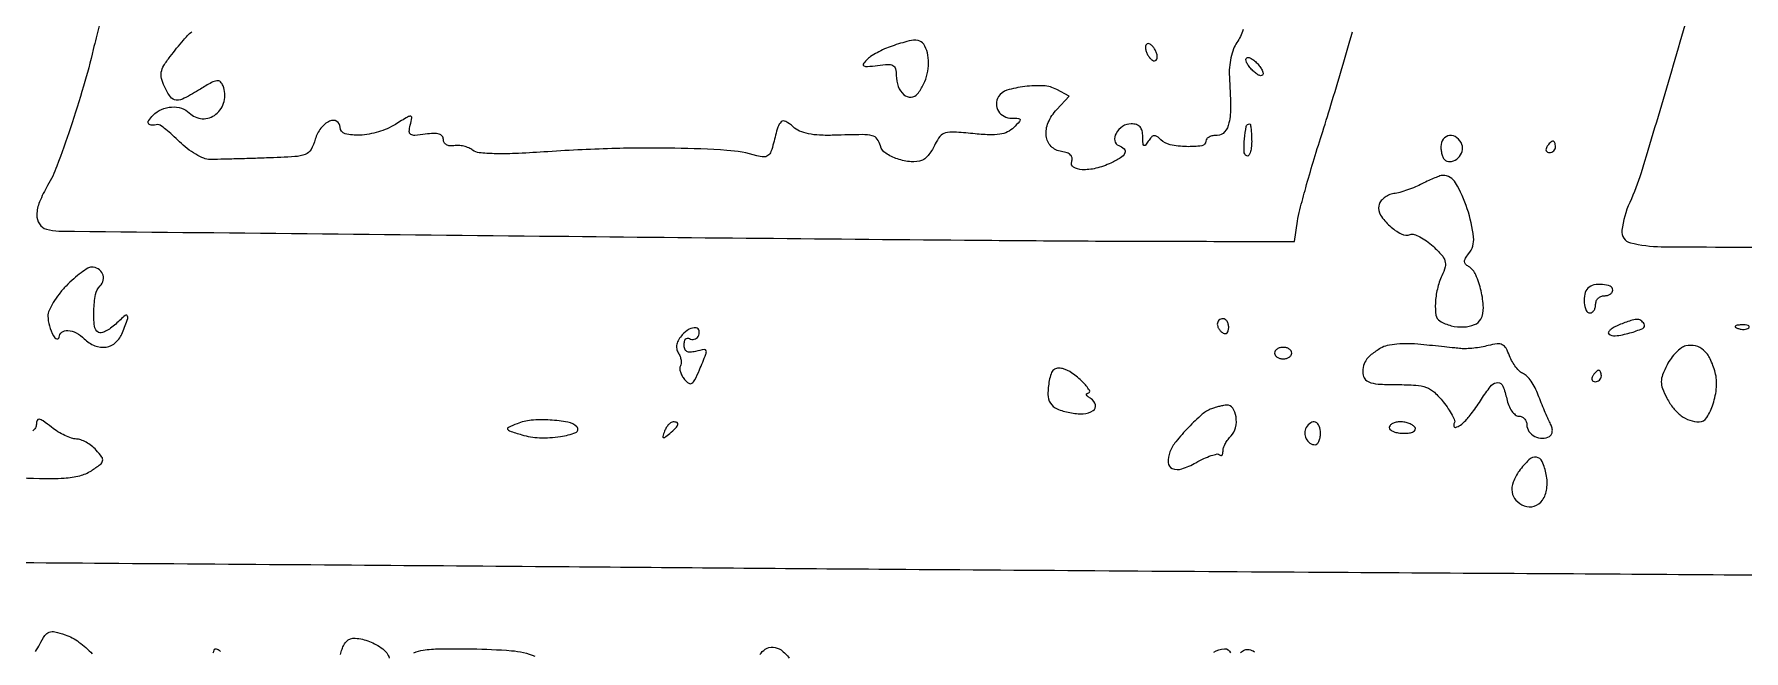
# Model space of a CAD drawing. Extents: x 0 to 5034, y 0 to 2560.
# Drawn here: x 2318.6 to 2616.8, y 1178 to 1285.7 of the extents above; entities that cross this region are included whole.
import ezdxf

# ---------------------------------------------------------------- set-up
doc = ezdxf.new("R2010")
doc.units = 0

msp = doc.modelspace()

# ---------------------------------------------------------------- linework, layer by layer
for points in [[(2330.404975, 1288.703125, 0.001124), (2329.428247, 1285.001396, 0.006201), (2328.931407, 1283, -0.01395), (2327.234378, 1276.590414, -0.009103), (2324.937027, 1269.291358, -0.007898), (2322.587016, 1262.62531, -0.044609), (2320.969212, 1259.223246, 0.036306), (2319.562428, 1256.387145, 0.090007), (2319.084535, 1254.126778, 0.150359), (2319.522443, 1252.542395, 0.181098), (2320.75, 1251.620113, 0.069024), (2322.927894, 1251.294968, 0.000022), (2409.49966, 1250.401181, 0.000401), (2485.657983, 1249.679352, 0.002169), (2527, 1249.5), (2538.5, 1249.5), (2539.001278, 1253, -0.027782), (2539.40548, 1255.016726, -0.004587), (2540.435592, 1258.85, -0.005028), (2541.735403, 1263.340518, -0.004425), (2543.180129, 1268, 0.003963), (2544.819502, 1273.270023, 0.002276), (2546.716248, 1279.646875, 0.002274), (2548.563937, 1286.072193, 0.003792)], [(2619.237668, 1342.622481, -0.005771), (2616.918781, 1330.148852, -0.005981), (2614.383682, 1318.095831, -0.005164), (2611.439814, 1305.5, -0.00804), (2608.246131, 1293.29861, -0.003507), (2603.633751, 1277.203935, -0.002125), (2598.922855, 1261.43821, -0.034365), (2596.954492, 1256.260898, 0.078149), (2595.584027, 1251.422819, 0.377257), (2597.072475, 1249.253877, 0.060351), (2602.450427, 1248.565528, 0.00144), (2627.750023, 1248.467721, -0.000717)], [(2529.539989, 1286.457268, -0.028932), (2529.03369, 1285.231934, -0.040356), (2528.434004, 1284.20924, 0.06368), (2527.834003, 1283.067428, 0.034595), (2527.383873, 1281.544978, 0.03313), (2527.126484, 1279.865504, 0.03758), (2527.109036, 1278.236734, -0.011877), (2527.317421, 1273.114418, -0.055078), (2527.04237, 1270.169828, -0.124627), (2526.279897, 1268.596046, -0.221432), (2525, 1268, 0.048028), (2524.234582, 1267.926307, 0.068025), (2523.5875, 1267.70625, 0.088204), (2523.151477, 1267.381882, 0.191087), (2523, 1267, -0.373383), (2522.284638, 1266.175604, -0.043075), (2519.633694, 1266.028879, -0.043186), (2516.786645, 1266.363867, -0.146525), (2515.158359, 1267.241641, 0.044506), (2514.484638, 1267.805025, 0.182338), (2513.976839, 1267.932945, 0.181316), (2513.50925, 1267.693851, 0.043931), (2512.973672, 1266.991641, -0.02442), (2512.473343, 1266.279737, -0.416554), (2512.216276, 1266.248748, -0.215461), (2512.050322, 1266.569908, -0.011427), (2512.015313, 1267.75, 0.056642), (2511.891193, 1268.779628, 0.126921), (2511.526188, 1269.471211, 0.137472), (2510.894862, 1269.866535, 0.071676), (2509.968615, 1270, 0.14559), (2508.484955, 1269.558631, 0.119283), (2507.346529, 1268.34893, 0.172037), (2507.114894, 1267.052986, 0.278152), (2507.82009, 1266.226637, -0.117963), (2508.741943, 1265.653051, -0.309006), (2508.874614, 1264.92384, -0.147828), (2508.138324, 1264.072327, -0.034209), (2506.452947, 1263.160515, -0.046626), (2503.821117, 1262.24626, -0.069891), (2501.404847, 1261.999913, -0.131505), (2499.929459, 1262.455435, -0.358309), (2499.60784, 1263.42043, 0.125508), (2499.681813, 1264.051444, 0.166841), (2499.425308, 1264.564452, 0.114956), (2498.807971, 1264.940913, 0.044523), (2497.826455, 1265.17043, -0.164456), (2496.022787, 1266.079202, -0.168454), (2495.16228, 1267.886795, -0.130315), (2495.513195, 1270.230253, -0.086813), (2497.011624, 1272.512373), (2499.187999, 1274.829018), (2496.988702, 1276.006046, 0.110838), (2494.700931, 1276.640737, 0.043314), (2491.405685, 1276.519654, 0.041916), (2488.304857, 1275.86818, 0.183611), (2486.844812, 1274.7489, 0.134805), (2486.471407, 1273.477108, 0.144587), (2486.815739, 1272.231003, 0.137383), (2487.803045, 1271.327771, 0.117512), (2489.178417, 1271, -0.015778), (2490.347779, 1270.963089, -0.339119), (2490.592208, 1270.75, -0.241152), (2490.490165, 1270.386076, -0.009689), (2489.50936, 1269.366503, -0.085691), (2488.419692, 1268.597699, -0.073834), (2487.077728, 1268.188353, -0.048298), (2485.213966, 1268.091072, -0.014619), (2482.386014, 1268.299609, 0.010307), (2479.083125, 1268.571828, 0.08282), (2477.571883, 1268.414636, 0.155589), (2476.627151, 1267.798901, 0.064328), (2475.812632, 1266.488117, -0.030541), (2475.311133, 1265.5447, -0.031141), (2474.70137, 1264.675809, -0.032769), (2474.078099, 1263.992788, -0.100129), (2473.551169, 1263.658009, -0.112718), (2471.597193, 1263.378824, -0.061433), (2469.213228, 1263.875197, -0.063514), (2467.157666, 1264.880474, -0.185409), (2466.252733, 1266.14155, 0.092599), (2465.680662, 1267.355291, 0.181668), (2464.80355, 1267.937829, 0.060383), (2463.103037, 1268.11915, 0.003978), (2458.163291, 1268.008736, -0.019191), (2455.631827, 1268.029176, -0.039426), (2453.666026, 1268.276716, -0.051147), (2452.150566, 1268.755951, -0.081953), (2451.012569, 1269.488626, 0.05418), (2449.733737, 1270.415782, 0.31282), (2448.946038, 1270.346845, 0.148635), (2448.332534, 1269.414591, 0.012974), (2447.59291, 1266.645227, -0.029626), (2447.142185, 1265.158025, -0.14211), (2446.621632, 1264.452752, -0.181553), (2445.880651, 1264.228855, -0.054989), (2444.704652, 1264.437535, 0.054851), (2439.465508, 1265.368704, 0.012165), (2430.351754, 1265.751466, 0.012036), (2419.3869, 1265.680989, 0.009419), (2407.5, 1265.09405, -0.006738), (2402.509353, 1264.820792, -0.016904), (2398.864491, 1264.793752, -0.018997), (2396.250065, 1264.962294, -0.139079), (2395.096376, 1265.421422, 0.064765), (2394.42397, 1265.811599, 0.04129), (2393.562694, 1266.0912, 0.040972), (2392.656226, 1266.227709, 0.058916), (2391.846376, 1266.187083, -0.068442), (2391.119959, 1266.164449, -0.106014), (2390.52589, 1266.359184, -0.129188), (2390.140819, 1266.743911, -0.132998), (2390, 1267.263949, 0.166096), (2389.796271, 1267.860317, 0.157891), (2389.266158, 1268.222386, 0.083999), (2388.32029, 1268.334927, 0.024142), (2386.847848, 1268.190977, -0.015535), (2385.042878, 1267.983106, -0.158608), (2384.319331, 1268.153285, -0.27862), (2384.053184, 1268.66234, -0.048553), (2384.231954, 1269.778992, 0.020052), (2384.513279, 1271.063069, 0.450387), (2384.303242, 1271.327762, 0.14752), (2383.767666, 1271.197122, 0.003848), (2381.634106, 1269.91856, -0.063814), (2378.673643, 1268.596082, -0.060092), (2375.413937, 1268.027728, -0.077638), (2372.864828, 1268.289629, -0.340696), (2372, 1269.411516, 0.270867), (2371.398637, 1270.440141, 0.245411), (2370.156792, 1270.479156, 0.117603), (2368.623724, 1269.229156, 0.093604), (2367.661824, 1267.31645, -0.058778), (2366.9131, 1265.52923, -0.174302), (2365.921379, 1264.674194, -0.077017), (2364.118165, 1264.284851, -0.005926), (2359.151294, 1264.050893, -0.000946), (2356.059222, 1263.947806, -0.001074), (2353.095672, 1263.860987, -0.000974), (2350.577866, 1263.797551, -0.005995), (2349.28078, 1263.782956, -0.097924), (2348.215798, 1263.994368, -0.034022), (2346.806217, 1264.691352, -0.03225), (2345.318665, 1265.691023, -0.032316), (2343.973088, 1266.873066, 0.011939), (2342.73953, 1268.049082, 0.017159), (2341.588489, 1269.025163, 0.013004), (2340.604028, 1269.76275, 0.19214), (2340.192308, 1269.862348, -0.038164), (2339.012196, 1269.784328, -0.279162), (2338.550814, 1270.07022, -0.282662), (2338.593559, 1270.607755, -0.038792), (2339.357143, 1271.5, -0.092696), (2340.832489, 1272.510495, -0.087755), (2342.602101, 1272.944688, -0.092763), (2344.328253, 1272.737512, -0.120821), (2345.684665, 1271.915335, 0.185358), (2347.947251, 1270.908066, 0.183911), (2350.311694, 1271.669295, 0.164219), (2351.750971, 1273.914585, 0.153926), (2351.584644, 1276.640016, 0.113978), (2351.119747, 1277.329295, 0.226452), (2350.50554, 1277.522692, 0.091842), (2349.536397, 1277.197739, 0.011722), (2347.632037, 1276.081603, -0.016223), (2344.814511, 1274.464164, -0.139622), (2343.409975, 1274.162983, -0.222538), (2342.39101, 1274.725154, -0.04865), (2341.348583, 1276.498271, -0.045187), (2340.838316, 1277.922879, -0.10999), (2340.800007, 1279.0318, -0.092464), (2341.239768, 1280.169073, -0.026006), (2342.327259, 1281.740469, -0.009599), (2344.653521, 1284.63742, -0.049036), (2346.12396, 1286.083475, -0.095733)], [(2641.846875, 1191.003313, 0.000584), (2611.525118, 1191.27254, 0.000473), (2579, 1191.492596, -0.000156), (2543.375433, 1191.711053, -0.000113), (2503.66875, 1191.97593, -0.000114), (2465.940545, 1192.244748, -0.000249), (2437, 1192.471951, 0.000153), (2408.351124, 1192.702372, 0.000074), (2371.653125, 1192.980935, 0.000073), (2333.396231, 1193.260119, 0.000105), (2299.5, 1193.495436, -0.000105), (2265.746496, 1193.729782, -0.000075)], [(2311.069175, 1208.401207, 0.003502), (2319.547733, 1208.110897, 0.022042), (2323.87441, 1208.183825, 0.044854), (2326.580385, 1208.594391, 0.085159), (2328.595149, 1209.470387, 0.015916), (2330.152664, 1210.563304, 0.176785), (2330.560487, 1211.189672, 0.218514), (2330.42216, 1211.861447, 0.025562), (2329.42921, 1213.078222, 0.043403), (2328.637436, 1213.813592, 0.038373), (2327.698553, 1214.435478, 0.040358), (2326.759837, 1214.863314, 0.08696), (2325.979871, 1215, -0.083179), (2325.142967, 1215.140196, -0.02829), (2323.998085, 1215.60882, -0.02722), (2322.769246, 1216.279354, -0.028153), (2321.634859, 1217.07258, 0.011161), (2320.199369, 1218.150756, 0.107977), (2319.503731, 1218.450422, 0.353016), (2319.138179, 1218.256807, 0.101595), (2319, 1217.583782, -0.124362), (2318.838779, 1216.945615, -0.118973), (2318.392099, 1216.448231, -0.095786)], [(2318.851847, 1177.933296, 0.029643), (2319.591818, 1179.177556, -0.028966), (2320.499284, 1180.708168, -0.155173), (2321.250254, 1181.302909, -0.149264), (2322.222998, 1181.366802, -0.026175), (2324.004986, 1180.848417, -0.074056), (2326.437825, 1179.571722, -0.051289), (2328.749488, 1177.487932, -0.053044)], [(2235.769475, 1136.33762, -0.000165), (2333, 1135.463858, 0.000234)], [(2349.846718, 1177.713116, 0.169237), (2350, 1178.15301, -0.343326), (2350.176986, 1178.38038, -0.187036), (2350.548518, 1178.334876, -0.06635), (2351.148719, 1177.902593, -0.024921)], [(2372.079751, 1177.376375, -0.036899), (2372.317877, 1178.297642, -0.038314), (2372.667052, 1179.115987, -0.076526), (2373.082134, 1179.682134, -0.222233), (2374.636686, 1180.246139, -0.07023), (2377.103376, 1179.669756, -0.067785), (2379.426916, 1178.384846, -0.157012), (2380.569882, 1176.779821, 0.076876)], [(2384.851644, 1177.663748, -0.075894), (2386.48873, 1178.16644, -0.03419), (2389.325828, 1178.388402, -0.005324), (2394.954168, 1178.383207, -0.017622), (2401.88597, 1178.058493, -0.072221), (2405.977308, 1177.11674, -0.141933)], [(2445.217226, 1177.375588, -0.113299), (2446.143636, 1178.312592, -0.156034), (2447.513693, 1178.671013, -0.142017), (2448.896783, 1178.188222, -0.085577), (2450.332262, 1176.743146, -0.029992)], [(2524.377376, 1177.810824, -0.115178), (2526.242099, 1178.387752, -0.333831), (2527.308858, 1177.698425, 0.069175)], [(2529.027569, 1177.702569, -0.094091), (2529.785084, 1178.185486, -0.145208), (2530.553015, 1178.255955, -0.093322), (2531.477259, 1177.883585, -0.024358)]]:
    msp.add_lwpolyline(points, format="xyb")
for points in [[(2468.276593, 1283.583333, 0.022831), (2466.960984, 1283.06823, 0.020329), (2465.644622, 1282.416873, 0.020824), (2464.508958, 1281.733363, 0.057342), (2463.794076, 1281.133682, 0.049235), (2463.249928, 1280.432351, 0.449955), (2463.345785, 1280.104154, 0.135982), (2463.957277, 1279.998753, 0.008974), (2465.75, 1280.210489, -0.02004), (2467.567454, 1280.384469, -0.138878), (2468.431668, 1280.190645, -0.215068), (2468.866786, 1279.618864, -0.056764), (2469, 1278.449252, 0.09047), (2469.350422, 1276.528421, 0.124808), (2470.34945, 1275.096679, 0.191458), (2471.599419, 1274.661683, 0.220595), (2472.712087, 1275.237669, 0.051125), (2473.762753, 1276.925777, 0.054861), (2474.419343, 1278.753118, 0.056901), (2474.6472, 1280.616816, 0.063556), (2474.432531, 1282.412796, 0.083145), (2473.788917, 1283.886309, 0.204056), (2472.826467, 1284.531404, 0.111546), (2471.251076, 1284.477396, 0.017774)], [(2512.638374, 1282.5, 0.046632), (2512.922397, 1281.926166, 0.052856), (2513.297997, 1281.440625, 0.060245), (2513.703798, 1281.108138, 0.142471), (2514.075604, 1281, 0.209945), (2514.355341, 1281.122874, 0.13955), (2514.515044, 1281.440625, 0.08982), (2514.519532, 1281.92532, 0.049166), (2514.361626, 1282.5, 0.046632), (2514.077603, 1283.073834, 0.052856), (2513.702003, 1283.559375, 0.060245), (2513.296202, 1283.891862, 0.142471), (2512.924396, 1284, 0.209945), (2512.644659, 1283.877126, 0.13955), (2512.484956, 1283.559375, 0.08982), (2512.480468, 1283.07468, 0.049166)], [(2533, 1278.755111, -0.231849), (2532.867729, 1278.485192, -0.208269), (2532.563778, 1278.407958, -0.095981), (2532.082328, 1278.585453, -0.037052), (2531.5, 1279, -0.035768), (2530.926013, 1279.550187, -0.036518), (2530.440625, 1280.172953, -0.039072), (2530.10344, 1280.774419, -0.108636), (2530, 1281.244889, -0.231849), (2530.132271, 1281.514808, -0.208269), (2530.436222, 1281.592042, -0.095981), (2530.917672, 1281.414547, -0.037052), (2531.5, 1281, -0.035768), (2532.073987, 1280.449813, -0.036518), (2532.559375, 1279.827047, -0.039072), (2532.89656, 1279.225581, -0.108636)], [(2531, 1266.940983, -0.026952), (2530.938699, 1265.804572, -0.055737), (2530.745645, 1264.937753, -0.10349), (2530.46285, 1264.462476, -0.359763), (2530.134109, 1264.417116, -0.254262), (2529.6839, 1265.204793, -0.026877), (2529.755034, 1267.395258, -0.026191), (2530.053511, 1269.535352, -0.35933), (2530.616577, 1270, -0.362071), (2530.768331, 1269.873529, -0.014139), (2530.88737, 1269.101414, -0.019409), (2530.972395, 1268.113794, -0.011767)], [(2564, 1266.059017, 0.037752), (2564.05891, 1265.279896, 0.041469), (2564.234338, 1264.543369, 0.045519), (2564.491019, 1263.949047, 0.13037), (2564.797746, 1263.625, 0.199865), (2565.886676, 1263.450338, 0.133609), (2567.008508, 1264.064849, 0.125127), (2567.713229, 1265.201336, 0.169729), (2567.677102, 1266.399075, 0.138841), (2566.788365, 1267.586966, 0.188375), (2565.513391, 1267.953821, 0.211115), (2564.432982, 1267.351843, 0.163006)], [(2582.5, 1266, 0.082592), (2582.343488, 1265.6179, 0.161196), (2582.3746, 1265.29375, 0.182303), (2582.586039, 1265.078288, 0.108972), (2582.940983, 1265, 0.093332), (2583.345238, 1265.076123, 0.09642), (2583.688914, 1265.29375, 0.099167), (2583.918938, 1265.618444, 0.105053), (2584, 1266, 0.042167), (2583.967655, 1266.382849, 0.061769), (2583.870461, 1266.70625, 0.081139), (2583.727648, 1266.92554, 0.210953), (2583.559017, 1267, 0.151918), (2583.34829, 1266.934461, 0.038439), (2583.066025, 1266.70625, 0.035638), (2582.768994, 1266.382774, 0.029505)], [(2560.776428, 1259.566853, -0.020823), (2559.567937, 1258.999103, -0.015337), (2558.187205, 1258.46851, -0.015555), (2556.848381, 1258.046862, -0.033116), (2555.786644, 1257.823014, 0.069251), (2554.895004, 1257.566753, 0.065141), (2554.086669, 1257.073115, 0.069558), (2553.480413, 1256.426978, 0.106983), (2553.181838, 1255.723759, 0.191215), (2553.497641, 1254.077302, 0.065617), (2555.087597, 1252.183585, 0.066278), (2557.086715, 1250.789444, 0.213929), (2558.666611, 1250.702308, -0.172097), (2559.321004, 1250.719033, -0.041099), (2560.339993, 1250.291267, -0.037503), (2561.495937, 1249.575253, -0.029539), (2562.633317, 1248.639188, -0.021459), (2564.140906, 1247.11589, -0.111457), (2564.720245, 1246.092946, -0.139966), (2564.736234, 1245.039989, -0.041169), (2564.184058, 1243.504617, 0.048792), (2563.387803, 1241.1801, 0.046642), (2563.041438, 1238.709664, 0.049908), (2563.153859, 1236.616386, 0.21938), (2563.820073, 1235.611201, 0.077663), (2565.799663, 1234.777605, 0.072451), (2567.98816, 1234.560468, 0.08274), (2569.872984, 1234.963901, 0.177694), (2570.96706, 1235.938451, 0.134038), (2571.422943, 1237.931119, 0.046844), (2571.023134, 1240.870321, 0.046629), (2570.094626, 1243.653477, 0.151653), (2568.832573, 1245.103476, -0.071092), (2568.304612, 1245.544143, -0.186715), (2568.13187, 1245.997355, -0.138934), (2568.289638, 1246.54369, -0.033887), (2568.843671, 1247.311635, 0.205159), (2569.704407, 1250.216985, 0.050677), (2568.605404, 1255.17936, 0.05094), (2566.581579, 1259.69902, 0.270174), (2564.321429, 1260.993839, 0.081862), (2563.849607, 1260.91243, 0.012118), (2562.941245, 1260.572121, 0.013383), (2561.879413, 1260.111305, 0.011156)], [(2324.196167, 1241.702393, 0.027094), (2322.974019, 1240.296525, 0.029183), (2321.943372, 1238.799942, 0.030454), (2321.219661, 1237.422764, 0.108117), (2321.015313, 1236.452393, 0.070856), (2321.268029, 1234.772539, 0.049555), (2321.996772, 1232.9988, 0.188777), (2322.600831, 1232.480877, 0.512427), (2322.984687, 1232.75, -0.233763), (2323.435328, 1233.633798, -0.176061), (2324.495613, 1233.951861, -0.109288), (2325.95791, 1233.53955, -0.073346), (2327.357143, 1232.5, 0.099966), (2329.197093, 1231.278343, 0.137166), (2331.160909, 1231.053042, 0.14572), (2332.872453, 1231.875189, 0.118111), (2334.024751, 1233.5651, 0.004797), (2334.939805, 1236.043183, 0.257047), (2334.862776, 1236.523348, 0.431013), (2334.492425, 1236.558497, 0.007685), (2332.848556, 1235.073536, -0.030726), (2331.962636, 1234.344448, -0.042244), (2331.079836, 1233.811999, -0.048745), (2330.319019, 1233.52487, -0.207146), (2329.848556, 1233.593597, -0.230772), (2329.134096, 1234.724068, -0.035655), (2329.028411, 1237.450942, -0.03772), (2329.328785, 1240.222738, -0.151659), (2330.112868, 1241.712868, 0.144792), (2330.663727, 1242.726474, 0.159378), (2330.545969, 1243.834584, 0.154375), (2329.788689, 1244.68368, 0.134849), (2328.63715, 1245, 0.139008), (2327.968973, 1244.810576, 0.021558), (2326.819124, 1244.031328, 0.022623), (2325.511125, 1242.96503, 0.01796)], [(2589.666667, 1241.333333, 0.148246), (2589.117117, 1240.305634, 0.068475), (2589.025382, 1238.777653, 0.077107), (2589.338097, 1237.446162, 0.305562), (2590, 1237, 0.148195), (2590.381354, 1237.115568, 0.098894), (2590.70625, 1237.440625, 0.082425), (2590.925306, 1237.926543, 0.064853), (2591, 1238.5, -0.099038), (2591.114514, 1239.072457, -0.097945), (2591.440625, 1239.559375, -0.097945), (2591.927543, 1239.885486, -0.099038), (2592.5, 1240, 0.064853), (2593.073457, 1240.074694, 0.082425), (2593.559375, 1240.29375, 0.098894), (2593.884432, 1240.618646, 0.148195), (2594, 1241, 0.305562), (2593.553838, 1241.661903, 0.077107), (2592.222347, 1241.974618, 0.068475), (2590.694366, 1241.882883, 0.148246)], [(2525, 1235.059017, 0.089642), (2525.073302, 1234.653442, 0.053229), (2525.29375, 1234.2129, 0.051032), (2525.617485, 1233.806203, 0.06081), (2526, 1233.5, 0.139169), (2526.379648, 1233.392057, 0.191142), (2526.70625, 1233.521475, 0.138808), (2526.926733, 1233.889346, 0.066118), (2527, 1234.440983, 0.062283), (2526.925455, 1235.037096, 0.080552), (2526.70625, 1235.542039, 0.097988), (2526.381379, 1235.879982, 0.153634), (2526, 1236, 0.092995), (2525.618268, 1235.928382, 0.096318), (2525.29375, 1235.723586, 0.099231), (2525.076556, 1235.418051, 0.105429)], [(2595.104816, 1234.915131, 0.027537), (2594.226981, 1234.5066, 0.052191), (2593.581735, 1234.069957, 0.084075), (2593.246726, 1233.675299, 0.342936), (2593.28331, 1233.383357, 0.234067), (2594.436287, 1232.994166, 0.033611), (2596.947289, 1233.507118, 0.036548), (2599.210808, 1234.31232, 0.455458), (2599.449709, 1235.081372, 0.104644), (2598.876293, 1235.682145, 0.16097), (2598.191707, 1235.879713, 0.07492), (2597.146097, 1235.681003, 0.010788)], [(2615.8125, 1234.316886, 0.051402), (2616.359369, 1234.160852, 0.05415), (2616.916927, 1234.123424, 0.060344), (2617.402231, 1234.202593, 0.126455), (2617.729167, 1234.395833, 0.296942), (2617.77538, 1234.614691, 0.208169), (2617.592839, 1234.799335, 0.077125), (2617.112848, 1234.910055, 0.028489), (2616.416667, 1234.921053, 0.018894), (2615.670344, 1234.862007, 0.168741), (2615.37858, 1234.720685, 0.470617), (2615.395823, 1234.538436, 0.054073)], [(2431.684237, 1233.203579, 0.048628), (2431.056268, 1232.357301, 0.081318), (2430.729154, 1231.535754, 0.096214), (2430.709766, 1230.754416, 0.096938), (2430.984607, 1230.024906, -0.048444), (2431.283975, 1229.41572, -0.05037), (2431.455746, 1228.768177, -0.055681), (2431.483663, 1228.179566, -0.123046), (2431.347927, 1227.753941, 0.153867), (2431.238616, 1227.322672, 0.061374), (2431.348843, 1226.715893, 0.052994), (2431.640254, 1226.042065, 0.044693), (2432.081406, 1225.401911, 0.066315), (2432.806025, 1224.732741, 0.304816), (2433.348984, 1224.721086, 0.137757), (2433.875957, 1225.313829, 0.013729), (2434.667496, 1227.060526, 0.00329), (2435.797717, 1229.798822, 0.148247), (2435.852606, 1230.403574, 0.408583), (2435.516556, 1230.62916, 0.017803), (2434, 1230.289749, -0.048119), (2433.079067, 1230.141495, -0.147627), (2432.470361, 1230.283819, -0.182778), (2432.119719, 1230.711789, -0.08139), (2432, 1231.442386, -0.055764), (2432.067211, 1232.043145, -0.120417), (2432.273452, 1232.456809, -0.18988), (2432.578321, 1232.620725, -0.169496), (2432.930902, 1232.542705, 0.100828), (2433.330874, 1232.395525, 0.098348), (2433.760315, 1232.414623, 0.097513), (2434.152776, 1232.596957, 0.097277), (2434.447214, 1232.91459, 0.184906), (2434.629149, 1233.871461, 0.333831), (2434.074263, 1234.386953, 0.152936), (2432.874377, 1234.144592, 0.083294)], [(2535, 1230, 0.148195), (2535.115568, 1229.618646, 0.098894), (2535.440625, 1229.29375, 0.082425), (2535.926543, 1229.074694, 0.064853), (2536.5, 1229, 0.064853), (2537.073457, 1229.074694, 0.082425), (2537.559375, 1229.29375, 0.098894), (2537.884432, 1229.618646, 0.148195), (2538, 1230, 0.148195), (2537.884432, 1230.381354, 0.098894), (2537.559375, 1230.70625, 0.082425), (2537.073457, 1230.925306, 0.064853), (2536.5, 1231, 0.064853), (2535.926543, 1230.925306, 0.082425), (2535.440625, 1230.70625, 0.098894), (2535.115568, 1230.381354, 0.148195)], [(2553.5, 1230.850106, 0.033663), (2551.8737, 1229.737422, 0.083122), (2550.904671, 1228.671033, 0.104243), (2550.46108, 1227.506688, 0.075713), (2550.453949, 1226.11598, 0.177802), (2550.881284, 1225.329897, 0.113923), (2551.806057, 1224.831793, 0.054933), (2553.460909, 1224.569072, 0.011923), (2556.357178, 1224.5, -0.015236), (2559.661151, 1224.399298, -0.073976), (2561.49044, 1224.012031, -0.097968), (2562.873268, 1223.161126, -0.037612), (2564.416197, 1221.500495, -0.020258), (2565.2993, 1220.296832, -0.029317), (2565.970308, 1219.161636, -0.029003), (2566.390864, 1218.212864, -0.232252), (2566.345797, 1217.750495, 0.196457), (2566.25841, 1217.227634, 0.421179), (2566.57279, 1217.034381, 0.098618), (2567.407872, 1217.430274, 0.042537), (2568.334394, 1218.25, 0.023589), (2568.911013, 1218.915066, 0.00785), (2569.692942, 1219.940625, 0.007795), (2570.524765, 1221.105478, 0.008801), (2571.286018, 1222.25, -0.030966), (2572.83934, 1224.374844, -0.238602), (2573.936418, 1224.850611, -0.290013), (2574.815524, 1224.217959, -0.041589), (2575.5, 1222, 0.042631), (2575.856917, 1220.851938, 0.054928), (2576.382641, 1219.88125, 0.066074), (2576.987375, 1219.216384, 0.177007), (2577.579455, 1219, -0.106983), (2578.12144, 1218.882691, -0.099481), (2578.582715, 1218.550156, -0.09589), (2578.891964, 1218.053229, -0.091624), (2579, 1217.468615, 0.158233), (2579.371966, 1216.32267, 0.118119), (2580.387845, 1215.453159, 0.114669), (2581.713969, 1215.122398, 0.143387), (2582.931634, 1215.457748, 0.130361), (2583.294194, 1215.840769, 0.111108), (2583.446944, 1216.377233, 0.086299), (2583.369312, 1217.042978, 0.049032), (2583.062936, 1217.79636, -0.01529), (2582.63856, 1218.666764, -0.00546), (2582.084913, 1219.933136, -0.005411), (2581.507396, 1221.336464, -0.006367), (2580.991858, 1222.678145, 0.030771), (2580.437274, 1223.934694, 0.033013), (2579.743895, 1225.083165, 0.035025), (2579.020829, 1225.978802, 0.114289), (2578.393435, 1226.402519, -0.098379), (2577.778843, 1226.790011, -0.038533), (2577.103476, 1227.536971, -0.036266), (2576.476864, 1228.481845, -0.037457), (2576.000974, 1229.497438, 0.038183), (2575.368334, 1230.842467, 0.151832), (2574.710801, 1231.459277, 0.145109), (2573.801136, 1231.609706, 0.033851), (2572.265982, 1231.311283, -0.021152), (2571.060544, 1231.045044, -0.016218), (2569.725007, 1230.853235, -0.016488), (2568.461644, 1230.755462, -0.036921), (2567.5, 1230.783881, -0.000011), (2566.413236, 1230.896624, -0.000003), (2564.61875, 1231.082837, -0.000003), (2562.560938, 1231.296398, -0.000003), (2560.5, 1231.510304, 0.021961), (2558.337956, 1231.639122, 0.027415), (2556.328564, 1231.560274, 0.030289), (2554.638661, 1231.296922, 0.079561)], [(2606.736409, 1231.245305, 0.10313), (2605.953248, 1230.88892, 0.039951), (2605.046697, 1230.105849, 0.037415), (2604.16957, 1229.072266, 0.037931), (2603.460729, 1227.924059, 0.025951), (2602.677568, 1226.195286, 0.092623), (2602.450686, 1225.007569, 0.09369), (2602.669229, 1223.825399, 0.02691), (2603.437335, 1222.121181, 0.048332), (2604.571907, 1220.365961, 0.066983), (2605.919913, 1219.067702, 0.074888), (2607.433181, 1218.273445, 0.083655), (2609.056107, 1218, 0.258922), (2610.381706, 1218.735781, 0.060951), (2611.490706, 1221.118526, 0.056973), (2612.085707, 1224.053205, 0.087998), (2611.855427, 1226.624239, 0.04456), (2610.983584, 1228.983808, 0.098689), (2609.843218, 1230.516283, 0.12972), (2608.424989, 1231.248006, 0.110405)], [(2495.69698, 1225.195184, 0.044428), (2495.455404, 1222.789548, 0.145314), (2495.888589, 1221.267755, 0.152515), (2497.065353, 1220.272201, 0.050563), (2499.251428, 1219.599714, 0.061312), (2501.630225, 1219.421148, 0.132767), (2503.362269, 1219.978901, 0.318626), (2503.754095, 1220.9646, 0.194516), (2502.991641, 1222.026328, -0.025857), (2502.475545, 1222.391262, -0.088811), (2502.20401, 1222.696853, -0.307741), (2502.213097, 1222.88687, -0.231245), (2502.404988, 1222.984687, 0.58767), (2502.686651, 1223.511142, 0.055831), (2501.520608, 1224.944607, 0.038108), (2499.654057, 1226.517377, 0.092319), (2498.029218, 1227.282108, 0.083558), (2497.136224, 1227.361839, 0.164527), (2496.488389, 1227.085023, 0.124593), (2496.026264, 1226.399203, 0.039058)], [(2590.5, 1226, 0.082592), (2590.343488, 1225.6179, 0.161196), (2590.3746, 1225.29375, 0.182303), (2590.586039, 1225.078288, 0.108972), (2590.940983, 1225, 0.093332), (2591.345238, 1225.076123, 0.09642), (2591.688914, 1225.29375, 0.099167), (2591.918938, 1225.618444, 0.105053), (2592, 1226, 0.042167), (2591.967655, 1226.382849, 0.061769), (2591.870461, 1226.70625, 0.081139), (2591.727648, 1226.92554, 0.210953), (2591.559017, 1227, 0.151918), (2591.34829, 1226.934461, 0.038439), (2591.066025, 1226.70625, 0.035638), (2590.768994, 1226.382774, 0.029505)], [(2524, 1220.293264, 0.093699), (2522.373966, 1219.323834, 0.019872), (2519.982011, 1217.03117, 0.020591), (2517.769917, 1214.537719, 0.079692), (2516.736184, 1212.75489, 0.103068), (2516.433487, 1210.891014, 0.290181), (2517.15631, 1209.85519, 0.180208), (2518.812489, 1209.788751, 0.048854), (2521.254608, 1210.862171, -0.018654), (2522.659507, 1211.583701, -0.027932), (2523.939508, 1212.09688, -0.026757), (2524.978256, 1212.386542, -0.256366), (2525.404216, 1212.262451, 0.148393), (2525.629565, 1212.142032, 0.26043), (2525.824988, 1212.205369, 0.140649), (2525.958799, 1212.46986, 0.047262), (2526, 1212.904762, -0.085704), (2526.099247, 1213.479518, -0.036874), (2526.414476, 1214.193642, -0.035097), (2526.871032, 1214.922549, -0.038934), (2527.410981, 1215.553838, 0.141177), (2528.199567, 1216.98068, 0.092331), (2528.275725, 1218.871407, 0.111882), (2527.68686, 1220.404539, 0.268911), (2526.633369, 1220.921053, 0.028412), (2526.093193, 1220.852434, 0.012718), (2525.392302, 1220.704074, 0.012543), (2524.657227, 1220.509226, 0.016643)], [(2402.852022, 1217.671525, 0.010093), (2401.335127, 1217.024171, 0.408588), (2401.216047, 1216.718492, 0.215239), (2401.539182, 1216.421966, 0.004431), (2403.679659, 1215.737225, 0.068437), (2406.757113, 1215.227666, 0.042017), (2410.432546, 1215.435758, 0.058141), (2413.100122, 1216.135954, 0.54091), (2413.301531, 1217.098469, 0.150573), (2411.71308, 1217.938599, 0.033216), (2408.617254, 1218.315637, 0.035283), (2405.328834, 1218.263833, 0.074358)], [(2428.584097, 1216.358556, 0.012731), (2428.264678, 1215.458284, 0.389672), (2428.355597, 1215.258808, 0.27071), (2428.617386, 1215.292701, 0.008807), (2429.477108, 1215.981001, 0.017238), (2430.562498, 1216.946872, 0.127361), (2430.925, 1217.530548, 0.389178), (2430.765008, 1217.870501, 0.097466), (2430.106989, 1218, 0.148172), (2429.719384, 1217.882557, 0.058677), (2429.291272, 1217.517826, 0.05126), (2428.891147, 1216.986565, 0.0442)], [(2540.5, 1217, 0.144187), (2540.245197, 1216.069103, 0.115518), (2540.502676, 1215.057547, 0.118376), (2541.174754, 1214.283364, 0.156311), (2542.059017, 1214, 0.200667), (2542.418575, 1214.150357, 0.084925), (2542.723586, 1214.5875, 0.064972), (2542.93082, 1215.23444, 0.045091), (2543, 1216, 0.086441), (2542.77983, 1217.264012, 0.21455), (2542.141919, 1217.925046, 0.248207), (2541.303763, 1217.835804, 0.106542)], [(2555, 1217, 0.230178), (2555.186221, 1216.616918, 0.073461), (2555.751711, 1216.29375, 0.055981), (2556.579009, 1216.073066, 0.037227), (2557.559017, 1216, 0.035659), (2558.520664, 1216.068671, 0.083483), (2559.205217, 1216.287316, 0.1651), (2559.521766, 1216.615199, 0.253782), (2559.5, 1217, 0.111412), (2559.123976, 1217.383556, 0.050262), (2558.49335, 1217.70625, 0.046318), (2557.729296, 1217.925923, 0.046881), (2556.940983, 1218, 0.049547), (2556.198222, 1217.926216, 0.069539), (2555.570164, 1217.70625, 0.089706), (2555.147465, 1217.381787, 0.186414)], [(2577.663345, 1209.415586, 0.066125), (2576.604945, 1207.466451, 0.128478), (2576.412095, 1205.717881, 0.154898), (2577.095368, 1204.314394, 0.111451), (2578.55486, 1203.340575, 0.169505), (2580.297738, 1203.287245, 0.164778), (2581.719465, 1204.327885, 0.123422), (2582.484541, 1206.319775, 0.079797), (2582.389881, 1208.800595, 0.052533), (2581.685971, 1211.057235, 0.264436), (2580.67041, 1211.823556, 0.229748), (2579.371162, 1211.389722, 0.041861)]]:
    msp.add_lwpolyline(points, format="xyb", close=True)

doc.saveas('drawing.dxf')
